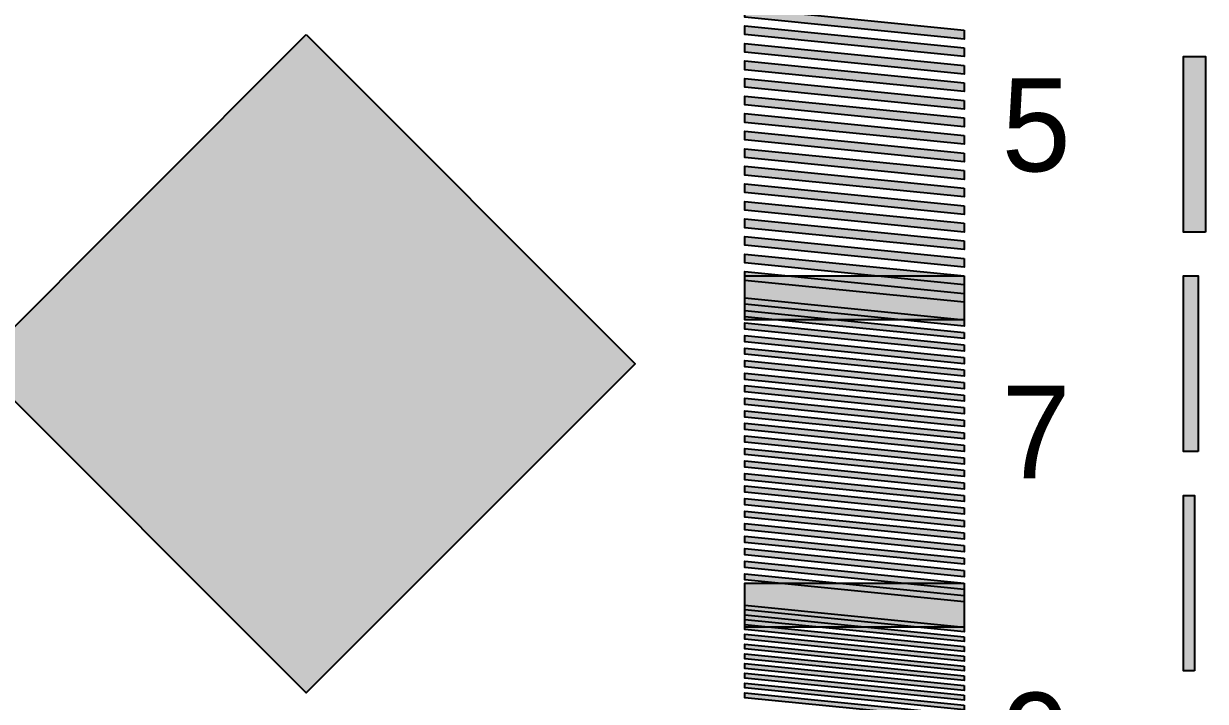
# Model space of a CAD drawing. Header units: millimetres. Extents: x 0 to 420, y 0 to 297.
# Drawn here: x 233.6 to 300.2, y 160.4 to 198.6 of the extents above; entities that cross this region are included whole.
import ezdxf

# ---------------------------------------------------------------- set-up
doc = ezdxf.new("R2010")
doc.units = ezdxf.units.MM
for name, color, linetype in [('CENTER', 7, 'Continuous'), ('LABELS', 7, 'Continuous'), ('PERIPHERY', 7, 'Continuous'), ('SFR', 7, 'Continuous')]:
    doc.layers.add(name, color=color, linetype=linetype)

msp = doc.modelspace()

# ---------------------------------------------------------------- hatches: boundary and pattern name
at = {"layer": 'CENTER', "true_color": 0x000000}
h = msp.add_hatch(color=7, dxfattribs=at)
h.dxf.hatch_style = 1
h.paths.add_polyline_path([(300.235, 186.863), (298.997, 186.863), (298.997, 196.762), (300.235, 196.762), (300.235, 186.863)])
h = msp.add_hatch(color=7, dxfattribs=at)
h.dxf.hatch_style = 1
h.paths.add_polyline_path([(299.826, 174.487), (298.997, 174.487), (298.997, 184.387), (299.826, 184.387), (299.826, 174.487)])
h = msp.add_hatch(color=7, dxfattribs=at)
h.dxf.hatch_style = 1
h.paths.add_polyline_path([(299.616, 162.112), (298.997, 162.112), (298.997, 172.012), (299.616, 172.012), (299.616, 162.112)])
at = {"layer": 'PERIPHERY', "true_color": 0x000000}
h = msp.add_hatch(color=7, dxfattribs=at)
h.dxf.hatch_style = 1
h.paths.add_polyline_path([(286.622, 198.247), (286.622, 197.752), (274.246, 198.989), (274.246, 199.485), (286.622, 198.247)])
h = msp.add_hatch(color=7, dxfattribs=at)
h.dxf.hatch_style = 1
h.paths.add_polyline_path([(286.622, 197.257), (286.622, 196.762), (274.246, 198), (274.246, 198.495), (286.622, 197.257)])
h = msp.add_hatch(color=7, dxfattribs=at)
h.dxf.hatch_style = 1
h.paths.add_polyline_path([(286.622, 196.267), (286.622, 195.772), (274.246, 197.01), (274.246, 197.505), (286.622, 196.267)])
h = msp.add_hatch(color=7, dxfattribs=at)
h.dxf.hatch_style = 1
h.paths.add_polyline_path([(286.622, 195.277), (286.622, 194.782), (274.246, 196.02), (274.246, 196.515), (286.622, 195.277)])
h = msp.add_hatch(color=7, dxfattribs=at)
h.dxf.hatch_style = 1
h.paths.add_polyline_path([(286.622, 194.287), (286.622, 193.792), (274.246, 195.03), (274.246, 195.524), (286.622, 194.287)])
h = msp.add_hatch(color=7, dxfattribs=at)
h.dxf.hatch_style = 1
h.paths.add_polyline_path([(286.622, 193.297), (286.622, 192.802), (274.246, 194.04), (274.246, 194.535), (286.622, 193.297)])
h = msp.add_hatch(color=7, dxfattribs=at)
h.dxf.hatch_style = 1
h.paths.add_polyline_path([(286.622, 192.307), (286.622, 191.812), (274.246, 193.05), (274.246, 193.545), (286.622, 192.307)])
h = msp.add_hatch(color=7, dxfattribs=at)
h.dxf.hatch_style = 1
h.paths.add_polyline_path([(286.622, 191.317), (286.622, 190.822), (274.246, 192.06), (274.246, 192.554), (286.622, 191.317)])
h = msp.add_hatch(color=7, dxfattribs=at)
h.dxf.hatch_style = 1
h.paths.add_polyline_path([(286.622, 190.328), (286.622, 189.832), (274.246, 191.07), (274.246, 191.565), (286.622, 190.328)])
h = msp.add_hatch(color=7, dxfattribs=at)
h.dxf.hatch_style = 1
h.paths.add_polyline_path([(286.622, 189.337), (286.622, 188.842), (274.246, 190.08), (274.246, 190.575), (286.622, 189.337)])
h = msp.add_hatch(color=7, dxfattribs=at)
h.dxf.hatch_style = 1
h.paths.add_polyline_path([(286.622, 188.347), (286.622, 187.852), (274.246, 189.09), (274.246, 189.585), (286.622, 188.347)])
h = msp.add_hatch(color=7, dxfattribs=at)
h.dxf.hatch_style = 1
h.paths.add_polyline_path([(286.622, 187.357), (286.622, 186.862), (274.246, 188.1), (274.246, 188.595), (286.622, 187.357)])
h = msp.add_hatch(color=7, dxfattribs=at)
h.dxf.hatch_style = 1
h.paths.add_polyline_path([(286.622, 186.367), (286.622, 185.872), (274.246, 187.11), (274.246, 187.605), (286.622, 186.367)])
h = msp.add_hatch(color=7, dxfattribs=at)
h.dxf.hatch_style = 1
h.paths.add_polyline_path([(286.622, 185.377), (286.622, 184.882), (274.246, 186.12), (274.246, 186.615), (286.622, 185.377)])
h = msp.add_hatch(color=7, dxfattribs=at)
h.dxf.hatch_style = 1
h.paths.add_polyline_path([(286.622, 184.387), (286.622, 183.892), (274.246, 185.129), (274.246, 185.625), (286.622, 184.387)])
h = msp.add_hatch(color=7, dxfattribs=at)
h.dxf.hatch_style = 1
h.paths.add_polyline_path([(286.622, 183.397), (286.622, 182.902), (274.246, 184.14), (274.246, 184.635), (286.622, 183.397)])
h = msp.add_hatch(color=7, dxfattribs=at)
h.dxf.hatch_style = 1
h.paths.add_polyline_path([(286.622, 184.387), (286.622, 181.912), (274.246, 181.912), (274.246, 184.387), (286.622, 184.387)])
h = msp.add_hatch(color=7, dxfattribs=at)
h.dxf.hatch_style = 1
h.paths.add_polyline_path([(286.622, 181.912), (286.622, 181.558), (274.246, 182.796), (274.246, 183.15), (286.622, 181.912)])
h = msp.add_hatch(color=7, dxfattribs=at)
h.dxf.hatch_style = 1
h.paths.add_polyline_path([(286.622, 181.205), (286.622, 180.852), (274.246, 182.089), (274.246, 182.443), (286.622, 181.205)])
h = msp.add_hatch(color=7, dxfattribs=at)
h.dxf.hatch_style = 1
h.paths.add_polyline_path([(286.622, 180.498), (286.622, 180.144), (274.246, 181.382), (274.246, 181.736), (286.622, 180.498)])
h = msp.add_hatch(color=7, dxfattribs=at)
h.dxf.hatch_style = 1
h.paths.add_polyline_path([(286.622, 179.791), (286.622, 179.437), (274.246, 180.675), (274.246, 181.028), (286.622, 179.791)])
h = msp.add_hatch(color=7, dxfattribs=at)
h.dxf.hatch_style = 1
h.paths.add_polyline_path([(286.622, 179.084), (286.622, 178.73), (274.246, 179.967), (274.246, 180.322), (286.622, 179.084)])
h = msp.add_hatch(color=7, dxfattribs=at)
h.dxf.hatch_style = 1
h.paths.add_polyline_path([(286.622, 178.377), (286.622, 178.023), (274.246, 179.261), (274.246, 179.614), (286.622, 178.377)])
h = msp.add_hatch(color=7, dxfattribs=at)
h.dxf.hatch_style = 1
h.paths.add_polyline_path([(286.622, 177.67), (286.622, 177.316), (274.246, 178.553), (274.246, 178.907), (286.622, 177.67)])
h = msp.add_hatch(color=7, dxfattribs=at)
h.dxf.hatch_style = 1
h.paths.add_polyline_path([(286.622, 176.963), (286.622, 176.609), (274.246, 177.846), (274.246, 178.2), (286.622, 176.963)])
h = msp.add_hatch(color=7, dxfattribs=at)
h.dxf.hatch_style = 1
h.paths.add_polyline_path([(286.622, 176.255), (286.622, 175.902), (274.246, 177.139), (274.246, 177.493), (286.622, 176.255)])
h = msp.add_hatch(color=7, dxfattribs=at)
h.dxf.hatch_style = 1
h.paths.add_polyline_path([(286.622, 175.548), (286.622, 175.194), (274.246, 176.432), (274.246, 176.785), (286.622, 175.548)])
h = msp.add_hatch(color=7, dxfattribs=at)
h.dxf.hatch_style = 1
h.paths.add_polyline_path([(286.622, 174.841), (286.622, 174.487), (274.246, 175.725), (274.246, 176.079), (286.622, 174.841)])
h = msp.add_hatch(color=7, dxfattribs=at)
h.dxf.hatch_style = 1
h.paths.add_polyline_path([(286.622, 174.134), (286.622, 173.78), (274.246, 175.018), (274.246, 175.372), (286.622, 174.134)])
h = msp.add_hatch(color=7, dxfattribs=at)
h.dxf.hatch_style = 1
h.paths.add_polyline_path([(286.622, 173.427), (286.622, 173.073), (274.246, 174.311), (274.246, 174.665), (286.622, 173.427)])
h = msp.add_hatch(color=7, dxfattribs=at)
h.dxf.hatch_style = 1
h.paths.add_polyline_path([(286.622, 172.72), (286.622, 172.366), (274.246, 173.604), (274.246, 173.957), (286.622, 172.72)])
h = msp.add_hatch(color=7, dxfattribs=at)
h.dxf.hatch_style = 1
h.paths.add_polyline_path([(286.622, 172.013), (286.622, 171.659), (274.246, 172.896), (274.246, 173.251), (286.622, 172.013)])
h = msp.add_hatch(color=7, dxfattribs=at)
h.dxf.hatch_style = 1
h.paths.add_polyline_path([(286.622, 171.306), (286.622, 170.952), (274.246, 172.19), (274.246, 172.543), (286.622, 171.306)])
h = msp.add_hatch(color=7, dxfattribs=at)
h.dxf.hatch_style = 1
h.paths.add_polyline_path([(286.622, 170.598), (286.622, 170.244), (274.246, 171.482), (274.246, 171.836), (286.622, 170.598)])
h = msp.add_hatch(color=7, dxfattribs=at)
h.dxf.hatch_style = 1
h.paths.add_polyline_path([(286.622, 169.892), (286.622, 169.538), (274.246, 170.775), (274.246, 171.129), (286.622, 169.892)])
h = msp.add_hatch(color=7, dxfattribs=at)
h.dxf.hatch_style = 1
h.paths.add_polyline_path([(286.622, 169.184), (286.622, 168.831), (274.246, 170.068), (274.246, 170.422), (286.622, 169.184)])
h = msp.add_hatch(color=7, dxfattribs=at)
h.dxf.hatch_style = 1
h.paths.add_polyline_path([(286.622, 168.477), (286.622, 168.124), (274.246, 169.361), (274.246, 169.715), (286.622, 168.477)])
h = msp.add_hatch(color=7, dxfattribs=at)
h.dxf.hatch_style = 1
h.paths.add_polyline_path([(286.622, 167.77), (286.622, 167.416), (274.246, 168.654), (274.246, 169.008), (286.622, 167.77)])
h = msp.add_hatch(color=7, dxfattribs=at)
h.dxf.hatch_style = 1
h.paths.add_polyline_path([(286.622, 167.063), (286.622, 166.709), (274.246, 167.947), (274.246, 168.301), (286.622, 167.063)])
h = msp.add_hatch(color=7, dxfattribs=at)
h.dxf.hatch_style = 1
h.paths.add_polyline_path([(286.622, 166.356), (286.622, 166.002), (274.246, 167.24), (274.246, 167.594), (286.622, 166.356)])
h = msp.add_hatch(color=7, dxfattribs=at)
h.dxf.hatch_style = 1
h.paths.add_polyline_path([(286.622, 167.062), (286.622, 164.587), (274.246, 164.587), (274.246, 167.062), (286.622, 167.062)])
h = msp.add_hatch(color=7, dxfattribs=at)
h.dxf.hatch_style = 1
h.paths.add_polyline_path([(286.622, 164.587), (286.622, 164.312), (274.246, 165.55), (274.246, 165.825), (286.622, 164.587)])
h = msp.add_hatch(color=7, dxfattribs=at)
h.dxf.hatch_style = 1
h.paths.add_polyline_path([(286.622, 164.037), (286.622, 163.762), (274.246, 165), (274.246, 165.275), (286.622, 164.037)])
h = msp.add_hatch(color=7, dxfattribs=at)
h.dxf.hatch_style = 1
h.paths.add_polyline_path([(286.622, 163.487), (286.622, 163.212), (274.246, 164.45), (274.246, 164.724), (286.622, 163.487)])
h = msp.add_hatch(color=7, dxfattribs=at)
h.dxf.hatch_style = 1
h.paths.add_polyline_path([(286.622, 162.938), (286.622, 162.663), (274.246, 163.9), (274.246, 164.175), (286.622, 162.938)])
h = msp.add_hatch(color=7, dxfattribs=at)
h.dxf.hatch_style = 1
h.paths.add_polyline_path([(286.622, 162.388), (286.622, 162.112), (274.246, 163.35), (274.246, 163.625), (286.622, 162.388)])
h = msp.add_hatch(color=7, dxfattribs=at)
h.dxf.hatch_style = 1
h.paths.add_polyline_path([(286.622, 161.837), (286.622, 161.562), (274.246, 162.8), (274.246, 163.075), (286.622, 161.837)])
h = msp.add_hatch(color=7, dxfattribs=at)
h.dxf.hatch_style = 1
h.paths.add_polyline_path([(286.622, 161.287), (286.622, 161.012), (274.246, 162.25), (274.246, 162.525), (286.622, 161.287)])
h = msp.add_hatch(color=7, dxfattribs=at)
h.dxf.hatch_style = 1
h.paths.add_polyline_path([(286.622, 160.738), (286.622, 160.463), (274.246, 161.7), (274.246, 161.975), (286.622, 160.738)])
h = msp.add_hatch(color=7, dxfattribs=at)
h.dxf.hatch_style = 1
h.paths.add_polyline_path([(286.622, 160.188), (286.622, 159.913), (274.246, 161.15), (274.246, 161.425), (286.622, 160.188)])
h = msp.add_hatch(color=7, dxfattribs=at)
h.dxf.hatch_style = 1
h.paths.add_polyline_path([(286.622, 159.638), (286.622, 159.363), (274.246, 160.6), (274.246, 160.875), (286.622, 159.638)])
at = {"layer": 'SFR', "true_color": 0x000000}
h = msp.add_hatch(color=7, dxfattribs=at)
h.dxf.hatch_style = 1
h.paths.add_polyline_path([(249.497, 198), (268.059, 179.437), (249.497, 160.875), (230.934, 179.437), (249.497, 198)])

# ---------------------------------------------------------------- linework, layer by layer
at = {"layer": 'CENTER', "color": 250}
for points in [[(300.235, 186.863), (298.997, 186.863), (298.997, 196.762), (300.235, 196.762), (300.235, 186.863)], [(299.826, 174.487), (298.997, 174.487), (298.997, 184.387), (299.826, 184.387), (299.826, 174.487)], [(299.616, 162.112), (298.997, 162.112), (298.997, 172.012), (299.616, 172.012), (299.616, 162.112)]]:
    msp.add_lwpolyline(points, close=True, dxfattribs=at)
at = {"layer": 'CENTER', "color": 250, "true_color": 0x000000}
for points in [[(300.235, 186.863), (300.235, 196.762), (298.997, 196.762)], [(298.997, 196.762), (298.997, 186.863), (300.235, 186.863)], [(299.826, 174.487), (299.826, 184.387), (298.997, 184.387)], [(298.997, 184.387), (298.997, 174.487), (299.826, 174.487)], [(299.616, 162.112), (299.616, 172.012), (298.997, 172.012)], [(298.997, 172.012), (298.997, 162.112), (299.616, 162.112)]]:
    msp.add_solid(points, dxfattribs=at)
at = {"layer": 'PERIPHERY', "color": 250}
for points in [[(286.622, 198.247), (286.622, 197.752), (274.246, 198.989), (274.246, 199.485), (286.622, 198.247)], [(286.622, 197.257), (286.622, 196.762), (274.246, 198), (274.246, 198.495), (286.622, 197.257)], [(286.622, 196.267), (286.622, 195.772), (274.246, 197.01), (274.246, 197.505), (286.622, 196.267)], [(286.622, 195.277), (286.622, 194.782), (274.246, 196.02), (274.246, 196.515), (286.622, 195.277)], [(286.622, 194.287), (286.622, 193.792), (274.246, 195.03), (274.246, 195.524), (286.622, 194.287)], [(286.622, 193.297), (286.622, 192.802), (274.246, 194.04), (274.246, 194.535), (286.622, 193.297)], [(286.622, 192.307), (286.622, 191.812), (274.246, 193.05), (274.246, 193.545), (286.622, 192.307)], [(286.622, 191.317), (286.622, 190.822), (274.246, 192.06), (274.246, 192.554), (286.622, 191.317)], [(286.622, 190.328), (286.622, 189.832), (274.246, 191.07), (274.246, 191.565), (286.622, 190.328)], [(286.622, 189.337), (286.622, 188.842), (274.246, 190.08), (274.246, 190.575), (286.622, 189.337)], [(286.622, 188.347), (286.622, 187.852), (274.246, 189.09), (274.246, 189.585), (286.622, 188.347)], [(286.622, 187.357), (286.622, 186.862), (274.246, 188.1), (274.246, 188.595), (286.622, 187.357)], [(286.622, 186.367), (286.622, 185.872), (274.246, 187.11), (274.246, 187.605), (286.622, 186.367)], [(286.622, 185.377), (286.622, 184.882), (274.246, 186.12), (274.246, 186.615), (286.622, 185.377)], [(286.622, 184.387), (286.622, 183.892), (274.246, 185.129), (274.246, 185.625), (286.622, 184.387)], [(286.622, 183.397), (286.622, 182.902), (274.246, 184.14), (274.246, 184.635), (286.622, 183.397)], [(286.622, 184.387), (286.622, 181.912), (274.246, 181.912), (274.246, 184.387), (286.622, 184.387)], [(286.622, 181.912), (286.622, 181.558), (274.246, 182.796), (274.246, 183.15), (286.622, 181.912)], [(286.622, 181.205), (286.622, 180.852), (274.246, 182.089), (274.246, 182.443), (286.622, 181.205)], [(286.622, 180.498), (286.622, 180.144), (274.246, 181.382), (274.246, 181.736), (286.622, 180.498)], [(286.622, 179.791), (286.622, 179.437), (274.246, 180.675), (274.246, 181.028), (286.622, 179.791)], [(286.622, 179.084), (286.622, 178.73), (274.246, 179.967), (274.246, 180.322), (286.622, 179.084)], [(286.622, 178.377), (286.622, 178.023), (274.246, 179.261), (274.246, 179.614), (286.622, 178.377)], [(286.622, 177.67), (286.622, 177.316), (274.246, 178.553), (274.246, 178.907), (286.622, 177.67)], [(286.622, 176.963), (286.622, 176.609), (274.246, 177.846), (274.246, 178.2), (286.622, 176.963)], [(286.622, 176.255), (286.622, 175.902), (274.246, 177.139), (274.246, 177.493), (286.622, 176.255)], [(286.622, 175.548), (286.622, 175.194), (274.246, 176.432), (274.246, 176.785), (286.622, 175.548)], [(286.622, 174.841), (286.622, 174.487), (274.246, 175.725), (274.246, 176.079), (286.622, 174.841)], [(286.622, 174.134), (286.622, 173.78), (274.246, 175.018), (274.246, 175.372), (286.622, 174.134)], [(286.622, 173.427), (286.622, 173.073), (274.246, 174.311), (274.246, 174.665), (286.622, 173.427)], [(286.622, 172.72), (286.622, 172.366), (274.246, 173.604), (274.246, 173.957), (286.622, 172.72)], [(286.622, 172.013), (286.622, 171.659), (274.246, 172.896), (274.246, 173.251), (286.622, 172.013)], [(286.622, 171.306), (286.622, 170.952), (274.246, 172.19), (274.246, 172.543), (286.622, 171.306)], [(286.622, 170.598), (286.622, 170.244), (274.246, 171.482), (274.246, 171.836), (286.622, 170.598)], [(286.622, 169.892), (286.622, 169.538), (274.246, 170.775), (274.246, 171.129), (286.622, 169.892)], [(286.622, 169.184), (286.622, 168.831), (274.246, 170.068), (274.246, 170.422), (286.622, 169.184)], [(286.622, 168.477), (286.622, 168.124), (274.246, 169.361), (274.246, 169.715), (286.622, 168.477)], [(286.622, 167.77), (286.622, 167.416), (274.246, 168.654), (274.246, 169.008), (286.622, 167.77)], [(286.622, 167.063), (286.622, 166.709), (274.246, 167.947), (274.246, 168.301), (286.622, 167.063)], [(286.622, 166.356), (286.622, 166.002), (274.246, 167.24), (274.246, 167.594), (286.622, 166.356)], [(286.622, 167.062), (286.622, 164.587), (274.246, 164.587), (274.246, 167.062), (286.622, 167.062)], [(286.622, 164.587), (286.622, 164.312), (274.246, 165.55), (274.246, 165.825), (286.622, 164.587)], [(286.622, 164.037), (286.622, 163.762), (274.246, 165), (274.246, 165.275), (286.622, 164.037)], [(286.622, 163.487), (286.622, 163.212), (274.246, 164.45), (274.246, 164.724), (286.622, 163.487)], [(286.622, 162.938), (286.622, 162.663), (274.246, 163.9), (274.246, 164.175), (286.622, 162.938)], [(286.622, 162.388), (286.622, 162.112), (274.246, 163.35), (274.246, 163.625), (286.622, 162.388)], [(286.622, 161.837), (286.622, 161.562), (274.246, 162.8), (274.246, 163.075), (286.622, 161.837)], [(286.622, 161.287), (286.622, 161.012), (274.246, 162.25), (274.246, 162.525), (286.622, 161.287)], [(286.622, 160.738), (286.622, 160.463), (274.246, 161.7), (274.246, 161.975), (286.622, 160.738)], [(286.622, 160.188), (286.622, 159.913), (274.246, 161.15), (274.246, 161.425), (286.622, 160.188)], [(286.622, 159.638), (286.622, 159.363), (274.246, 160.6), (274.246, 160.875), (286.622, 159.638)]]:
    msp.add_lwpolyline(points, close=True, dxfattribs=at)
at = {"layer": 'PERIPHERY', "color": 250, "true_color": 0x000000}
for points in [[(286.622, 198.247), (274.246, 199.485), (274.246, 198.989)], [(274.246, 198.989), (286.622, 197.752), (286.622, 198.247)], [(286.622, 197.257), (274.246, 198.495), (274.246, 198)], [(274.246, 198), (286.622, 196.762), (286.622, 197.257)], [(286.622, 196.267), (274.246, 197.505), (274.246, 197.01)], [(274.246, 197.01), (286.622, 195.772), (286.622, 196.267)], [(286.622, 195.277), (274.246, 196.515), (274.246, 196.02)], [(274.246, 196.02), (286.622, 194.782), (286.622, 195.277)], [(286.622, 194.287), (274.246, 195.524), (274.246, 195.03)], [(274.246, 195.03), (286.622, 193.792), (286.622, 194.287)], [(286.622, 193.297), (274.246, 194.535), (274.246, 194.04)], [(274.246, 194.04), (286.622, 192.802), (286.622, 193.297)], [(286.622, 192.307), (274.246, 193.545), (274.246, 193.05)], [(274.246, 193.05), (286.622, 191.812), (286.622, 192.307)], [(286.622, 191.317), (274.246, 192.554), (274.246, 192.06)], [(274.246, 192.06), (286.622, 190.822), (286.622, 191.317)], [(286.622, 190.328), (274.246, 191.565), (274.246, 191.07)], [(274.246, 191.07), (286.622, 189.832), (286.622, 190.328)], [(286.622, 189.337), (274.246, 190.575), (274.246, 190.08)], [(274.246, 190.08), (286.622, 188.842), (286.622, 189.337)], [(286.622, 188.347), (274.246, 189.585), (274.246, 189.09)], [(274.246, 189.09), (286.622, 187.852), (286.622, 188.347)], [(286.622, 187.357), (274.246, 188.595), (274.246, 188.1)], [(274.246, 188.1), (286.622, 186.862), (286.622, 187.357)], [(286.622, 186.367), (274.246, 187.605), (274.246, 187.11)], [(274.246, 187.11), (286.622, 185.872), (286.622, 186.367)], [(286.622, 185.377), (274.246, 186.615), (274.246, 186.12)], [(274.246, 186.12), (286.622, 184.882), (286.622, 185.377)], [(286.622, 184.387), (274.246, 185.625), (274.246, 185.129)], [(274.246, 185.129), (286.622, 183.892), (286.622, 184.387)], [(286.622, 183.397), (274.246, 184.635), (274.246, 184.14)], [(286.622, 184.387), (274.246, 184.387), (274.246, 181.912)], [(274.246, 181.912), (286.622, 181.912), (286.622, 184.387)], [(274.246, 184.14), (286.622, 182.902), (286.622, 183.397)], [(286.622, 181.912), (274.246, 183.15), (274.246, 182.796)], [(274.246, 182.796), (286.622, 181.558), (286.622, 181.912)], [(286.622, 181.205), (274.246, 182.443), (274.246, 182.089)], [(274.246, 182.089), (286.622, 180.852), (286.622, 181.205)], [(286.622, 180.498), (274.246, 181.736), (274.246, 181.382)], [(274.246, 181.382), (286.622, 180.144), (286.622, 180.498)], [(286.622, 179.791), (274.246, 181.028), (274.246, 180.675)], [(274.246, 180.675), (286.622, 179.437), (286.622, 179.791)], [(286.622, 179.084), (274.246, 180.322), (274.246, 179.967)], [(274.246, 179.967), (286.622, 178.73), (286.622, 179.084)], [(286.622, 178.377), (274.246, 179.614), (274.246, 179.261)], [(274.246, 179.261), (286.622, 178.023), (286.622, 178.377)], [(286.622, 177.67), (274.246, 178.907), (274.246, 178.553)], [(274.246, 178.553), (286.622, 177.316), (286.622, 177.67)], [(286.622, 176.963), (274.246, 178.2), (274.246, 177.846)], [(274.246, 177.846), (286.622, 176.609), (286.622, 176.963)], [(286.622, 176.255), (274.246, 177.493), (274.246, 177.139)], [(274.246, 177.139), (286.622, 175.902), (286.622, 176.255)], [(286.622, 175.548), (274.246, 176.785), (274.246, 176.432)], [(274.246, 176.432), (286.622, 175.194), (286.622, 175.548)], [(286.622, 174.841), (274.246, 176.079), (274.246, 175.725)], [(274.246, 175.725), (286.622, 174.487), (286.622, 174.841)], [(286.622, 174.134), (274.246, 175.372), (274.246, 175.018)], [(274.246, 175.018), (286.622, 173.78), (286.622, 174.134)], [(286.622, 173.427), (274.246, 174.665), (274.246, 174.311)], [(274.246, 174.311), (286.622, 173.073), (286.622, 173.427)], [(286.622, 172.72), (274.246, 173.957), (274.246, 173.604)], [(274.246, 173.604), (286.622, 172.366), (286.622, 172.72)], [(286.622, 172.013), (274.246, 173.251), (274.246, 172.896)], [(274.246, 172.896), (286.622, 171.659), (286.622, 172.013)], [(286.622, 171.306), (274.246, 172.543), (274.246, 172.19)], [(274.246, 172.19), (286.622, 170.952), (286.622, 171.306)], [(286.622, 170.598), (274.246, 171.836), (274.246, 171.482)], [(274.246, 171.482), (286.622, 170.244), (286.622, 170.598)], [(286.622, 169.892), (274.246, 171.129), (274.246, 170.775)], [(274.246, 170.775), (286.622, 169.538), (286.622, 169.892)], [(286.622, 169.184), (274.246, 170.422), (274.246, 170.068)], [(274.246, 170.068), (286.622, 168.831), (286.622, 169.184)], [(286.622, 168.477), (274.246, 169.715), (274.246, 169.361)], [(274.246, 169.361), (286.622, 168.124), (286.622, 168.477)], [(286.622, 167.77), (274.246, 169.008), (274.246, 168.654)], [(274.246, 168.654), (286.622, 167.416), (286.622, 167.77)], [(286.622, 167.063), (274.246, 168.301), (274.246, 167.947)], [(274.246, 167.947), (286.622, 166.709), (286.622, 167.063)], [(286.622, 166.356), (274.246, 167.594), (274.246, 167.24)], [(274.246, 167.24), (286.622, 166.002), (286.622, 166.356)], [(286.622, 167.062), (274.246, 167.062), (274.246, 164.587)], [(274.246, 164.587), (286.622, 164.587), (286.622, 167.062)], [(286.622, 164.587), (274.246, 165.825), (274.246, 165.55)], [(274.246, 165.55), (286.622, 164.312), (286.622, 164.587)], [(286.622, 164.037), (274.246, 165.275), (274.246, 165)], [(274.246, 165), (286.622, 163.762), (286.622, 164.037)], [(286.622, 163.487), (274.246, 164.724), (274.246, 164.45)], [(274.246, 164.45), (286.622, 163.212), (286.622, 163.487)], [(286.622, 162.938), (274.246, 164.175), (274.246, 163.9)], [(274.246, 163.9), (286.622, 162.663), (286.622, 162.938)], [(286.622, 162.388), (274.246, 163.625), (274.246, 163.35)], [(274.246, 163.35), (286.622, 162.112), (286.622, 162.388)], [(286.622, 161.837), (274.246, 163.075), (274.246, 162.8)], [(274.246, 162.8), (286.622, 161.562), (286.622, 161.837)], [(286.622, 161.287), (274.246, 162.525), (274.246, 162.25)], [(274.246, 162.25), (286.622, 161.012), (286.622, 161.287)], [(286.622, 160.738), (274.246, 161.975), (274.246, 161.7)], [(274.246, 161.7), (286.622, 160.463), (286.622, 160.738)], [(286.622, 160.188), (274.246, 161.425), (274.246, 161.15)], [(274.246, 161.15), (286.622, 159.913), (286.622, 160.188)], [(286.622, 159.638), (274.246, 160.875), (274.246, 160.6)], [(274.246, 160.6), (286.622, 159.363), (286.622, 159.638)]]:
    msp.add_solid(points, dxfattribs=at)
at = {"layer": 'SFR', "color": 250}
msp.add_lwpolyline([(249.497, 198), (268.059, 179.437), (249.497, 160.875), (230.934, 179.437), (249.497, 198)], close=True, dxfattribs=at)
at = {"layer": 'SFR', "color": 250, "true_color": 0x000000}
for points in [[(249.497, 198), (230.934, 179.437), (249.497, 160.875)], [(249.497, 160.875), (268.059, 179.437), (249.497, 198)]]:
    msp.add_solid(points, dxfattribs=at)

# ---------------------------------------------------------------- texts
at = {"layer": 'LABELS', "color": 250}
for s, p in [('5', (288.742, 190.291)), ('7', (288.742, 172.966)), ('9', (288.742, 155.641))]:
    msp.add_text(s, height=5.239, dxfattribs=at).set_placement(p)

doc.saveas('drawing.dxf')
